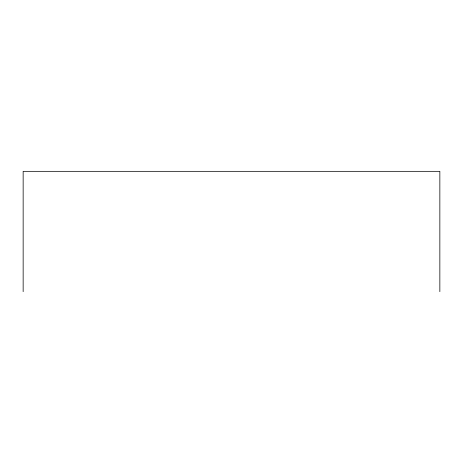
<?xml version="1.0" encoding="UTF-8"?>
<svg xmlns="http://www.w3.org/2000/svg" width="463" height="463" viewBox="0 0 463 463"><rect width="100%" height="100%" fill="white"/><g stroke="black" fill="none" stroke-linecap="round" stroke-linejoin="round"><path stroke-width="0.69" d="M439.85 291.661L439.85 171.339L23.15 171.339L23.15 291.661"/></g></svg>
